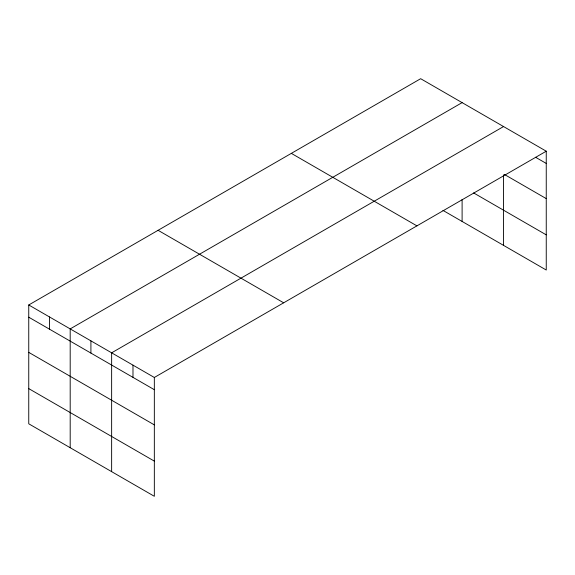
<?xml version="1.0" encoding="UTF-8"?>
<svg xmlns="http://www.w3.org/2000/svg" width="575" height="575" viewBox="0 0 575 575"><rect width="100%" height="100%" fill="white"/><g stroke="black" fill="none" stroke-linecap="round" stroke-linejoin="round"><path stroke-width="0.86" d="M546.25 151.203L420.663 78.703L28.75 304.973L28.75 423.797L154.337 496.297L154.337 377.473L546.25 151.203L546.25 270.027L442.923 210.371M462.106 102.63L70.193 328.9L70.193 447.724M503.549 126.558L111.636 352.827L111.636 471.651M535.577 157.27L546.25 163.429M504.311 174.397L546.25 198.612M473.62 192.92L546.25 234.852M291.331 153.367L416.918 225.874M158.082 230.302L283.669 302.809M28.75 304.973L154.337 377.473M28.75 317.199L154.337 389.699M28.75 352.374L154.337 424.882M28.75 388.614L154.337 461.121M503.549 174.843L503.549 245.374M462.106 199.467L462.106 221.447M132.983 365.154L132.983 377.38M90.915 340.86L90.915 353.086M49.472 316.933L49.472 329.159"/></g></svg>
